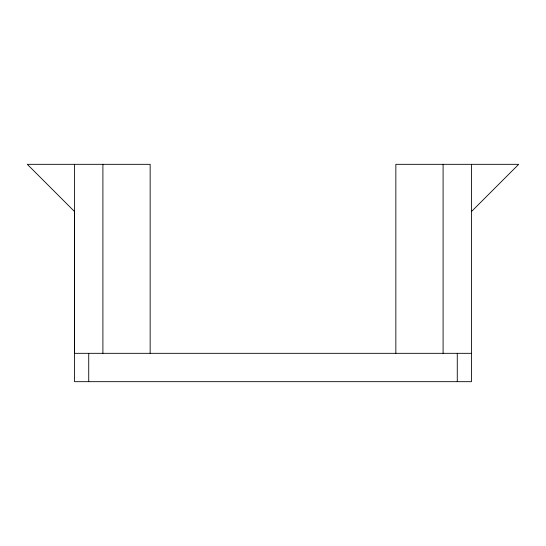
<?xml version="1.0" encoding="UTF-8"?>
<svg xmlns="http://www.w3.org/2000/svg" width="546" height="546" viewBox="0 0 546 546"><rect width="100%" height="100%" fill="white"/><g stroke="black" fill="none" stroke-linecap="round" stroke-linejoin="round"><path stroke-width="0.82" d="M471.451 211.575L518.7 164.326L395.85 164.326L395.85 353.323M471.451 353.323L74.549 353.323L74.549 211.575L27.3 164.326L150.15 164.326L150.15 353.323M471.451 164.326L471.451 381.674L74.549 381.674L74.549 164.326M457.275 353.323L457.275 381.674M443.099 164.326L443.099 353.323M102.901 164.326L102.901 353.323M88.725 353.323L88.725 381.674"/></g></svg>
